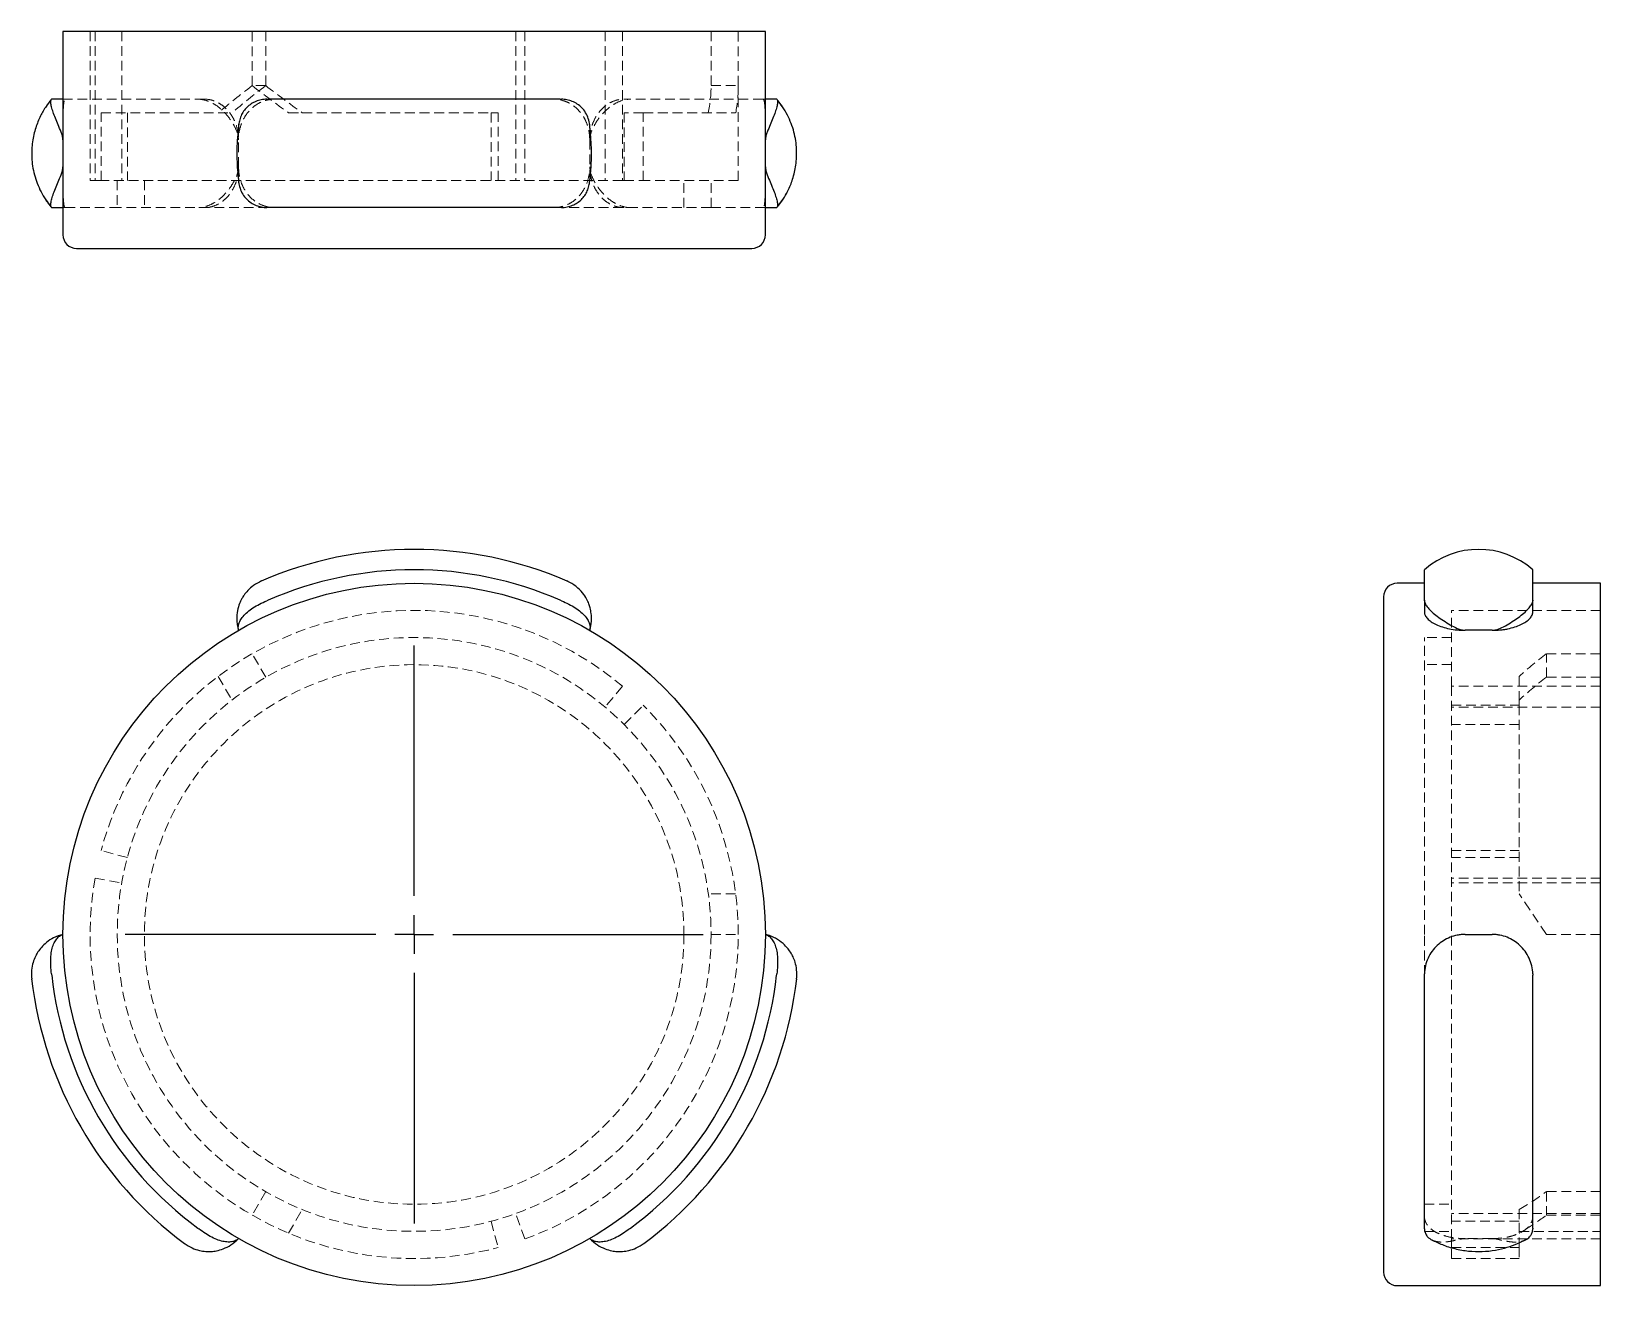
# Model space of a CAD drawing. Header units: millimetres. Extents: x 33 to 237, y 9 to 172.
import ezdxf

# ---------------------------------------------------------------- set-up
doc = ezdxf.new("R2010")
doc.units = ezdxf.units.MM
doc.linetypes.add('HIDDEN', pattern=[1.905, 1.27, -0.635])
doc.layers.add('10', color=7, linetype='Continuous')

# ---------------------------------------------------------------- blocks, each defined once
blk = doc.blocks.new('SW_CENTERMARKSYMBOL_0')
at = {"layer": '10', "color": 0}
for p, q in [((0, 5), (0, 37.54)), ((0, 0), (0, 2.5)), ((-5, 0), (-37.54, 0)), ((0, 0), (-2.5, 0)), ((0, 0), (0, -2.5)), ((0, 0), (2.5, 0)), ((5, 0), (37.54, 0)), ((0, -5), (0, -37.54))]:
    blk.add_line(p, q, dxfattribs=at)

msp = doc.modelspace()

# ---------------------------------------------------------------- linework, layer by layer
at = {"color": 7, "linetype": 'Continuous', "lineweight": 25}
for p, q in [((37.39, 172.09), (37.39, 158)), ((128.61, 172.09), (37.39, 172.09)), ((128.61, 158), (128.61, 172.09)), ((37.39, 163.28), (35.93, 163.28)), ((101.96, 163.28), (64.04, 163.28)), ((130.07, 163.28), (128.61, 163.28)), ((37.39, 158), (37.39, 154.48)), ((128.61, 154.48), (128.61, 158)), ((37.39, 154.48), (37.39, 145.67)), ((128.61, 145.67), (128.61, 154.48)), ((35.93, 149.2), (37.39, 149.2)), ((101.96, 149.2), (64.04, 149.2)), ((128.61, 149.2), (130.07, 149.2)), ((39.15, 143.91), (126.85, 143.91)), ((214.2, 98.21), (214.2, 102.17)), ((228.28, 98.21), (228.28, 102.17)), ((214.2, 100.41), (210.67, 100.41)), ((237.09, 100.41), (228.28, 100.41)), ((237.09, 54.8), (237.09, 100.41)), ((208.91, 98.65), (208.91, 10.95)), ((214.2, 98.21), (214.2, 96.67)), ((228.28, 96.67), (228.28, 98.21)), ((223, 94.3), (219.48, 94.3)), ((219.48, 54.8), (223, 54.8)), ((237.09, 9.19), (237.09, 54.8)), ((214.2, 16.67), (214.2, 49.52)), ((228.28, 16.67), (228.28, 49.52)), ((210.67, 9.19), (237.09, 9.19))]:
    msp.add_line(p, q, dxfattribs=at)
at = {"color": 7, "linetype": 'HIDDEN', "lineweight": 18}
for p, q in [((40.91, 172.09), (40.91, 152.72)), ((41.55, 172.09), (41.55, 152.72)), ((45.02, 172.09), (45.02, 152.72)), ((61.96, 165.04), (61.96, 172.09)), ((63.72, 172.09), (63.72, 165.04)), ((96.19, 172.09), (96.19, 152.72)), ((97.39, 172.09), (97.39, 152.72)), ((107.79, 172.09), (107.79, 152.72)), ((110.05, 172.09), (110.05, 152.72)), ((121.56, 172.09), (121.56, 165.04)), ((125.08, 165.04), (125.08, 172.09)), ((37.7, 163.28), (37.39, 163.28)), ((55.77, 163.28), (37.7, 163.28)), ((63.72, 165.04), (61.96, 165.04)), ((128.3, 163.28), (110.22, 163.28)), ((121.56, 165.04), (125.08, 165.04)), ((125.08, 152.72), (125.08, 165.04)), ((128.61, 163.28), (128.3, 163.28)), ((42.35, 161.52), (57.55, 161.52)), ((42.35, 152.72), (42.35, 161.52)), ((45.75, 161.52), (45.75, 152.72)), ((57.55, 161.52), (59.32, 161.52)), ((66.7, 161.52), (68.47, 161.52)), ((68.47, 161.52), (92.98, 161.52)), ((92.98, 161.52), (92.98, 152.72)), ((93.89, 161.52), (92.98, 161.52)), ((93.89, 152.72), (93.89, 161.52)), ((110.27, 161.52), (110.27, 152.72)), ((112.76, 161.52), (110.27, 161.52)), ((112.76, 161.52), (124.75, 161.52)), ((112.76, 152.72), (112.76, 161.52)), ((60.2, 154.48), (60.2, 158)), ((105.8, 158), (105.8, 154.48)), ((41.55, 152.72), (40.91, 152.72)), ((41.55, 152.72), (42.35, 152.72)), ((110.05, 152.72), (42.35, 152.72)), ((44.44, 152.72), (44.44, 149.2)), ((47.96, 152.72), (47.96, 149.2)), ((110.27, 152.72), (110.05, 152.72)), ((110.27, 152.72), (112.76, 152.72)), ((125.08, 152.72), (112.76, 152.72)), ((118.04, 149.2), (118.04, 152.72)), ((121.56, 149.2), (121.56, 152.72)), ((37.39, 149.2), (37.7, 149.2)), ((37.7, 149.2), (44.44, 149.2)), ((64.04, 149.2), (44.44, 149.2)), ((121.56, 149.2), (101.98, 149.2)), ((121.56, 149.2), (128.3, 149.2)), ((128.3, 149.2), (128.61, 149.2)), ((217.72, 87.04), (217.72, 96.88)), ((237.09, 96.88), (217.72, 96.88)), ((214.2, 54.8), (214.2, 93.36)), ((217.72, 93.36), (214.2, 93.36)), ((63.72, 88.2), (61.96, 91.25)), ((217.72, 89.84), (214.2, 89.84)), ((230.04, 91.25), (237.09, 91.25)), ((230.04, 88.2), (230.04, 91.25)), ((57.55, 88.32), (59.32, 85.24)), ((226.52, 88.32), (226.52, 85.24)), ((237.09, 88.2), (230.04, 88.2)), ((110.05, 87.04), (107.79, 84.34)), ((237.09, 87.04), (217.72, 87.04)), ((217.72, 87.04), (217.72, 84.56)), ((110.27, 82.07), (112.76, 84.56)), ((217.72, 15.25), (217.72, 84.56)), ((217.72, 84.56), (226.52, 84.56)), ((237.09, 84.34), (217.72, 84.34)), ((226.52, 85.24), (226.52, 84.56)), ((226.52, 84.56), (226.52, 60.08)), ((226.52, 82.07), (217.72, 82.07)), ((45.75, 64.78), (42.35, 65.69)), ((217.72, 65.69), (226.52, 65.69)), ((226.52, 64.78), (217.72, 64.78)), ((41.55, 62.11), (45.02, 61.5)), ((237.09, 62.11), (217.72, 62.11)), ((237.09, 61.5), (217.72, 61.5)), ((124.75, 60.08), (121.2, 60.08)), ((230.04, 54.8), (226.52, 60.08)), ((121.56, 54.8), (125.08, 54.8)), ((214.2, 49.52), (214.2, 54.8)), ((230.04, 54.8), (237.09, 54.8)), ((214.2, 49.52), (214.26, 50.24)), ((228.16, 50.61), (228.28, 49.52)), ((63.72, 21.4), (61.96, 18.35)), ((237.09, 21.4), (230.04, 21.4)), ((230.04, 21.4), (230.04, 18.35)), ((66.7, 16), (68.47, 19.08)), ((97.39, 15.25), (96.19, 18.56)), ((214.2, 19.76), (217.72, 19.76)), ((237.09, 18.56), (217.72, 18.56)), ((226.52, 19.08), (226.52, 17.55)), ((230.04, 18.35), (237.09, 18.35)), ((92.98, 17.55), (93.89, 14.15)), ((214.2, 16.24), (214.2, 16.67)), ((226.52, 17.55), (217.72, 17.55)), ((226.52, 14.15), (226.52, 17.55)), ((214.2, 16.24), (217.72, 16.24)), ((237.09, 15.25), (217.72, 15.25)), ((217.72, 15.25), (217.72, 14.15)), ((223, 15.3), (219.48, 15.3)), ((226.52, 16.24), (237.09, 16.24)), ((217.72, 12.71), (217.72, 14.15)), ((217.72, 14.15), (226.52, 14.15)), ((217.72, 12.71), (226.52, 12.71)), ((226.52, 14.15), (226.52, 12.71))]:
    msp.add_line(p, q, dxfattribs=at)
at = {"color": 7, "linetype": 'Continuous', "lineweight": 25}
msp.add_circle((83, 54.8), 45.61, dxfattribs=at)
at = {"color": 7, "linetype": 'HIDDEN', "lineweight": 18}
for radius in [38.56, 35.04]:
    msp.add_circle((83, 54.8), radius, dxfattribs=at)
at = {"color": 7, "linetype": 'Continuous', "lineweight": 25}
for centre, radius, start, end in [((39.15, 145.67), 1.76, 180, 270), ((126.85, 145.67), 1.76, 270, 0), ((83, 54.8), 50.01, 66.6113, 113.388), ((221.24, 94.1), 10.71, 48.8879, 131.1121), ((83, 54.8), 47.37, 66.4032, 113.5968), ((210.67, 98.65), 1.76, 90, 180), ((83, 54.8), 50.01, 186.6117, 233.3884), ((83, 54.8), 47.37, 186.4032, 233.5968), ((83, 54.8), 47.37, 306.4032, 353.5968), ((83, 54.8), 50.01, 306.6119, 353.3877), ((210.67, 10.95), 1.76, 180, 270)]:
    msp.add_arc(centre, radius, start, end, dxfattribs=at)
at = {"color": 7, "linetype": 'HIDDEN', "lineweight": 18}
for start, end in [(50, 165), (290, 45), (170, 285)]:
    msp.add_arc((83, 54.8), 42.09, start, end, dxfattribs=at)
for centre, major_axis, ratio, start_param, end_param in [((83, 165.04), (41.6, 26.15), 0.244573, 1.941852, 2.067707), ((83, 165.04), (38.12, 23.96), 0.244573, 1.941852, 2.07927), ((83, 165.04), (41.6, -26.15), 0.244573, 4.341333, 4.467188), ((83, 165.04), (38.12, -23.96), 0.244573, 4.341333, 4.478752), ((83, 165.04), (38.56, 0), 0.666667, 6.145767, 6.283185), ((83, 165.04), (42.09, 0), 0.666667, 6.15733, 6.283185), ((230.04, 54.8), (19.19, 40.98), 0.499384, 0.753367, 0.879222), ((230.04, 54.8), (17.59, 37.55), 0.499384, 0.753367, 0.890785), ((230.04, 54.8), (17.59, 37.55), 0.499384, 3.757541, 3.89496), ((230.04, 54.8), (19.19, 40.98), 0.499384, 3.79632, 3.89496), ((230.04, 54.8), (19.19, 40.98), 0.499384, 3.769105, 3.770909)]:
    msp.add_ellipse(centre, major_axis=major_axis, ratio=ratio, start_param=start_param, end_param=end_param, dxfattribs=at)
at = {"color": 7, "linetype": 'Continuous', "lineweight": 25}
for points, knots in [([(35.81, 163.14), (35.61, 162.88), (35.1, 162.25), (34.42, 161.06), (33.78, 159.53), (33.44, 158.04), (33.32, 156.73), (33.32, 155.67), (33.43, 154.58), (33.66, 153.46), (34.03, 152.34), (34.52, 151.24), (35.11, 150.22), (35.59, 149.62), (35.81, 149.34)], [0, 0, 0, 0, 0.0667813, 0.1631524, 0.2739231, 0.3986415, 0.4660706, 0.5365956, 0.6099745, 0.6859965, 0.7644509, 0.8449799, 0.9269767, 1, 1, 1, 1]), ([(35.83, 163.19), (35.66, 162.99), (35.44, 162.72), (35.26, 162.43), (35.21, 162.35)], [0, 0, 0, 0, 0.762466, 1, 1, 1, 1]), ([(37.39, 158), (37.39, 158.18), (37.36, 158.35), (37.27, 158.68), (37.21, 158.85), (37.03, 159.33), (36.89, 159.64), (36.63, 160.24), (36.51, 160.54), (36.29, 161.09), (36.19, 161.35), (36.03, 161.85), (35.96, 162.08), (35.85, 162.48), (35.82, 162.65), (35.79, 162.95), (35.79, 163.06), (35.82, 163.22), (35.85, 163.27), (35.9, 163.28)], [0, 0, 0, 0, 0.0625, 0.0625, 0.125, 0.125, 0.25, 0.25, 0.375, 0.375, 0.5, 0.5, 0.625, 0.625, 0.75, 0.75, 0.875, 0.875, 1, 1, 1, 1]), ([(63.87, 163.28), (63.62, 163.26), (63.13, 163.22), (62.44, 163), (61.81, 162.67), (61.27, 162.24), (60.83, 161.72), (60.5, 161.12), (60.28, 160.48), (60.22, 160.03), (60.19, 159.82)], [0, 0, 0, 0, 0.124677, 0.252923, 0.377613, 0.506005, 0.629293, 0.755812, 0.886194, 1, 1, 1, 1]), ([(105.83, 159.6), (105.83, 159.6), (105.83, 159.87), (105.73, 160.39), (105.49, 161.17), (105.07, 161.87), (104.51, 162.44), (103.89, 162.85), (103.2, 163.13), (102.61, 163.25), (102.25, 163.27), (102.13, 163.28)], [0, 0, 0, 0, 0.0007933, 0.1305587, 0.278839, 0.432486, 0.5646403, 0.7015413, 0.82095, 0.9437823, 1, 1, 1, 1]), ([(130.09, 163.28), (130.14, 163.27), (130.17, 163.22), (130.21, 163.06), (130.21, 162.95), (130.18, 162.66), (130.15, 162.49), (130.04, 162.08), (129.97, 161.85), (129.81, 161.36), (129.71, 161.09), (129.49, 160.53), (129.37, 160.24), (129.11, 159.64), (128.97, 159.33), (128.78, 158.85), (128.73, 158.69), (128.64, 158.35), (128.61, 158.18), (128.61, 158)], [0, 0, 0, 0, 0.125, 0.125, 0.25, 0.25, 0.375, 0.375, 0.5, 0.5, 0.625, 0.625, 0.75, 0.75, 0.875, 0.875, 0.9375, 0.9375, 1, 1, 1, 1]), ([(130.81, 162.31), (130.76, 162.4), (130.57, 162.7), (130.34, 162.97), (130.18, 163.17)], [0, 0, 0, 0, 0.2782, 1, 1, 1, 1]), ([(130.19, 149.34), (130.39, 149.6), (130.89, 150.22), (131.58, 151.41), (132.22, 152.94), (132.56, 154.43), (132.68, 155.74), (132.68, 156.8), (132.57, 157.9), (132.34, 159.02), (131.98, 160.14), (131.48, 161.24), (130.89, 162.26), (130.41, 162.86), (130.19, 163.14)], [0, 0, 0, 0, 0.0666939, 0.1629066, 0.2735673, 0.3982744, 0.4656532, 0.5361306, 0.609534, 0.6856255, 0.7641334, 0.844715, 0.9268078, 1, 1, 1, 1]), ([(60.22, 160.06), (60.21, 159.98), (60.17, 159.53), (60.06, 158.56), (59.98, 157.23), (59.96, 155.8), (60.02, 154.43), (60.13, 153.32), (60.19, 152.68), (60.21, 152.49)], [0, 0, 0, 0, 0.034778, 0.186495, 0.384717, 0.557941, 0.742065, 0.92258, 1, 1, 1, 1]), ([(105.78, 152.41), (105.78, 152.42), (105.8, 152.67), (105.87, 153.25), (105.96, 154.21), (106.02, 155.36), (106.04, 156.67), (105.97, 158.04), (105.87, 159.16), (105.81, 159.79), (105.79, 159.98)], [0, 0, 0, 0, 0.005411, 0.105537, 0.232639, 0.385026, 0.557772, 0.741904, 0.922524, 1, 1, 1, 1]), ([(35.9, 149.2), (35.85, 149.21), (35.82, 149.26), (35.79, 149.42), (35.79, 149.53), (35.82, 149.82), (35.85, 149.99), (35.95, 150.4), (36.02, 150.63), (36.19, 151.12), (36.29, 151.39), (36.51, 151.95), (36.63, 152.23), (36.89, 152.84), (37.03, 153.15), (37.21, 153.63), (37.27, 153.79), (37.36, 154.13), (37.39, 154.3), (37.39, 154.48)], [0, 0, 0, 0, 0.125, 0.125, 0.25, 0.25, 0.375, 0.375, 0.5, 0.5, 0.625, 0.625, 0.75, 0.75, 0.875, 0.875, 0.9375, 0.9375, 1, 1, 1, 1]), ([(60.17, 152.88), (60.17, 152.87), (60.17, 152.61), (60.26, 152.09), (60.51, 151.31), (60.93, 150.61), (61.48, 150.04), (62.11, 149.63), (62.8, 149.35), (63.39, 149.23), (63.75, 149.21), (63.87, 149.2)], [0, 0, 0, 0, 0.000745, 0.130523, 0.278817, 0.432478, 0.564641, 0.70155, 0.820966, 0.943806, 1, 1, 1, 1]), ([(128.61, 154.48), (128.61, 154.3), (128.64, 154.13), (128.73, 153.79), (128.78, 153.63), (128.97, 153.15), (129.1, 152.84), (129.36, 152.24), (129.49, 151.94), (129.71, 151.39), (129.81, 151.12), (129.97, 150.63), (130.04, 150.4), (130.14, 150), (130.18, 149.82), (130.21, 149.53), (130.21, 149.42), (130.18, 149.26), (130.14, 149.21), (130.09, 149.2)], [0, 0, 0, 0, 0.0625, 0.0625, 0.125, 0.125, 0.25, 0.25, 0.375, 0.375, 0.5, 0.5, 0.625, 0.625, 0.75, 0.75, 0.875, 0.875, 1, 1, 1, 1]), ([(102.13, 149.2), (102.38, 149.22), (102.87, 149.26), (103.56, 149.48), (104.19, 149.81), (104.73, 150.24), (105.17, 150.76), (105.5, 151.36), (105.72, 152), (105.78, 152.45), (105.8, 152.66)], [0, 0, 0, 0, 0.124687, 0.252943, 0.377643, 0.506045, 0.629351, 0.755888, 0.886285, 1, 1, 1, 1]), ([(130.17, 149.29), (130.36, 149.54), (130.81, 150.11), (131.25, 150.78), (131.44, 151.22), (131.47, 151.29)], [0, 0, 0, 0, 0.399629, 0.908239, 1, 1, 1, 1]), ([(35.18, 150.17), (35.24, 150.08), (35.43, 149.77), (35.66, 149.5), (35.82, 149.31)], [0, 0, 0, 0, 0.310917, 1, 1, 1, 1]), ([(63.19, 100.71), (62.83, 100.53), (62.16, 100.2), (61.43, 99.53), (60.94, 98.94), (60.59, 98.38), (60.28, 97.71), (60.02, 96.8), (59.94, 95.87), (60.01, 95), (60.13, 94.54), (60.2, 94.3)], [0, 0, 0, 0, 0.1576969, 0.2850143, 0.3816325, 0.4522107, 0.5423647, 0.6637395, 0.8162349, 0.9042168, 1, 1, 1, 1]), ([(105.8, 94.3), (105.9, 94.69), (106.07, 95.41), (106.02, 96.41), (105.88, 97.15), (105.68, 97.79), (105.37, 98.45), (104.85, 99.24), (104.18, 99.9), (103.46, 100.4), (103.03, 100.61), (102.81, 100.71)], [0, 0, 0, 0, 0.157539, 0.284663, 0.381228, 0.451827, 0.542028, 0.663357, 0.816009, 0.904156, 1, 1, 1, 1]), ([(60.2, 94.3), (60.2, 94.3), (60.19, 94.33), (60.17, 94.42), (60.16, 94.48), (60.15, 94.69), (60.16, 94.85), (60.24, 95.19), (60.31, 95.38), (60.5, 95.74), (60.62, 95.93), (60.94, 96.3), (61.13, 96.49), (61.56, 96.86), (61.8, 97.04), (62.33, 97.38), (62.62, 97.55), (63.22, 97.86), (63.54, 98), (63.87, 98.13)], [0, 0, 0, 0, 0.0625, 0.0625, 0.125, 0.125, 0.25, 0.25, 0.375, 0.375, 0.5, 0.5, 0.625, 0.625, 0.75, 0.75, 0.875, 0.875, 1, 1, 1, 1]), ([(102.13, 98.13), (102.46, 98), (102.77, 97.86), (103.37, 97.55), (103.66, 97.38), (104.19, 97.04), (104.43, 96.86), (104.87, 96.49), (105.06, 96.31), (105.37, 95.93), (105.5, 95.74), (105.69, 95.38), (105.76, 95.2), (105.84, 94.85), (105.85, 94.69), (105.83, 94.48), (105.83, 94.42), (105.81, 94.33), (105.8, 94.3), (105.8, 94.3)], [0, 0, 0, 0, 0.125, 0.125, 0.25, 0.25, 0.375, 0.375, 0.5, 0.5, 0.625, 0.625, 0.75, 0.75, 0.875, 0.875, 0.9375, 0.9375, 1, 1, 1, 1]), ([(214.2, 98.13), (214.21, 98), (214.26, 97.86), (214.42, 97.55), (214.53, 97.38), (214.82, 97.04), (214.99, 96.86), (215.4, 96.49), (215.63, 96.31), (216.12, 95.93), (216.39, 95.74), (216.95, 95.38), (217.24, 95.2), (217.84, 94.85), (218.15, 94.69), (218.63, 94.48), (218.79, 94.42), (219.13, 94.33), (219.3, 94.3), (219.48, 94.3)], [0, 0, 0, 0, 0.125, 0.125, 0.25, 0.25, 0.375, 0.375, 0.5, 0.5, 0.625, 0.625, 0.75, 0.75, 0.875, 0.875, 0.9375, 0.9375, 1, 1, 1, 1]), ([(223, 94.3), (223.18, 94.3), (223.35, 94.33), (223.68, 94.42), (223.85, 94.48), (224.33, 94.69), (224.64, 94.85), (225.24, 95.19), (225.54, 95.38), (226.09, 95.74), (226.35, 95.93), (226.85, 96.3), (227.08, 96.49), (227.48, 96.86), (227.65, 97.04), (227.95, 97.38), (228.06, 97.55), (228.22, 97.86), (228.27, 98), (228.28, 98.13)], [0, 0, 0, 0, 0.0625, 0.0625, 0.125, 0.125, 0.25, 0.25, 0.375, 0.375, 0.5, 0.5, 0.625, 0.625, 0.75, 0.75, 0.875, 0.875, 1, 1, 1, 1]), ([(214.2, 96.67), (214.2, 96.53), (214.23, 96.39), (214.33, 96.18), (214.37, 96.11), (214.47, 95.97), (214.53, 95.9), (214.73, 95.69), (214.89, 95.55), (215.27, 95.29), (215.49, 95.16), (215.98, 94.93), (216.25, 94.83), (216.82, 94.64), (217.13, 94.56), (217.77, 94.43), (218.1, 94.38), (218.78, 94.31), (219.13, 94.3), (219.48, 94.3)], [0, 0, 0, 0, 0.125, 0.125, 0.1875, 0.1875, 0.25, 0.25, 0.375, 0.375, 0.5, 0.5, 0.625, 0.625, 0.75, 0.75, 0.875, 0.875, 1, 1, 1, 1]), ([(223, 94.3), (223.35, 94.3), (223.69, 94.31), (224.2, 94.36), (224.37, 94.38), (224.7, 94.43), (224.86, 94.46), (225.34, 94.56), (225.65, 94.64), (226.22, 94.83), (226.49, 94.93), (226.98, 95.16), (227.2, 95.29), (227.59, 95.55), (227.75, 95.69), (228.01, 95.97), (228.11, 96.11), (228.25, 96.39), (228.28, 96.53), (228.28, 96.67)], [0, 0, 0, 0, 0.125, 0.125, 0.1875, 0.1875, 0.25, 0.25, 0.375, 0.375, 0.5, 0.5, 0.625, 0.625, 0.75, 0.75, 0.875, 0.875, 1, 1, 1, 1]), ([(37.39, 54.8), (36.98, 54.67), (36.21, 54.44), (35.28, 53.81), (34.61, 53.17), (34.14, 52.55), (33.77, 51.9), (33.47, 51.12), (33.27, 50.12), (33.31, 49.39), (33.33, 49)], [0, 0, 0, 0, 0.1670256, 0.310073, 0.4289452, 0.5235113, 0.6095406, 0.7173029, 0.8475587, 1, 1, 1, 1]), ([(35.9, 49.7), (35.85, 50.05), (35.82, 50.39), (35.79, 51.06), (35.79, 51.4), (35.82, 52.03), (35.85, 52.33), (35.95, 52.89), (36.02, 53.15), (36.19, 53.61), (36.29, 53.81), (36.51, 54.16), (36.63, 54.31), (36.89, 54.55), (37.03, 54.64), (37.21, 54.73), (37.27, 54.76), (37.36, 54.79), (37.39, 54.8), (37.39, 54.8)], [0, 0, 0, 0, 0.125, 0.125, 0.25, 0.25, 0.375, 0.375, 0.5, 0.5, 0.625, 0.625, 0.75, 0.75, 0.875, 0.875, 0.9375, 0.9375, 1, 1, 1, 1]), ([(132.67, 48.99), (132.69, 49.4), (132.73, 50.14), (132.52, 51.12), (132.25, 51.83), (131.94, 52.42), (131.52, 53.02), (130.87, 53.7), (130.09, 54.24), (129.3, 54.61), (128.85, 54.73), (128.61, 54.8)], [0, 0, 0, 0, 0.157699, 0.285017, 0.381634, 0.452211, 0.542363, 0.663737, 0.816233, 0.904216, 1, 1, 1, 1]), ([(128.61, 54.8), (128.61, 54.8), (128.64, 54.79), (128.73, 54.76), (128.78, 54.73), (128.97, 54.64), (129.1, 54.55), (129.36, 54.31), (129.49, 54.16), (129.71, 53.81), (129.81, 53.61), (129.97, 53.15), (130.04, 52.89), (130.14, 52.34), (130.18, 52.04), (130.21, 51.4), (130.21, 51.07), (130.18, 50.4), (130.14, 50.05), (130.09, 49.7)], [0, 0, 0, 0, 0.0625, 0.0625, 0.125, 0.125, 0.25, 0.25, 0.375, 0.375, 0.5, 0.5, 0.625, 0.625, 0.75, 0.75, 0.875, 0.875, 1, 1, 1, 1]), ([(219.48, 54.8), (219.3, 54.8), (219.13, 54.79), (218.79, 54.76), (218.63, 54.73), (218.15, 54.64), (217.84, 54.55), (217.24, 54.31), (216.94, 54.16), (216.39, 53.81), (216.12, 53.61), (215.63, 53.15), (215.4, 52.89), (215, 52.34), (214.82, 52.04), (214.53, 51.4), (214.42, 51.07), (214.26, 50.4), (214.21, 50.05), (214.2, 49.7)], [0, 0, 0, 0, 0.0625, 0.0625, 0.125, 0.125, 0.25, 0.25, 0.375, 0.375, 0.5, 0.5, 0.625, 0.625, 0.75, 0.75, 0.875, 0.875, 1, 1, 1, 1]), ([(228.28, 49.7), (228.27, 50.05), (228.22, 50.39), (228.06, 51.06), (227.95, 51.4), (227.66, 52.03), (227.49, 52.33), (227.08, 52.89), (226.85, 53.15), (226.36, 53.61), (226.09, 53.81), (225.53, 54.16), (225.24, 54.31), (224.64, 54.55), (224.33, 54.64), (223.85, 54.73), (223.69, 54.76), (223.35, 54.79), (223.18, 54.8), (223, 54.8)], [0, 0, 0, 0, 0.125, 0.125, 0.25, 0.25, 0.375, 0.375, 0.5, 0.5, 0.625, 0.625, 0.75, 0.75, 0.875, 0.875, 0.9375, 0.9375, 1, 1, 1, 1]), ([(60.2, 15.3), (60.2, 15.3), (60.17, 15.28), (60.1, 15.22), (60.05, 15.18), (59.88, 15.07), (59.73, 14.99), (59.39, 14.89), (59.2, 14.86), (58.79, 14.84), (58.57, 14.86), (58.09, 14.94), (57.83, 15.01), (57.29, 15.2), (57.02, 15.32), (56.45, 15.61), (56.17, 15.78), (55.6, 16.14), (55.31, 16.35), (55.04, 16.56)], [0, 0, 0, 0, 0.0625, 0.0625, 0.125, 0.125, 0.25, 0.25, 0.375, 0.375, 0.5, 0.5, 0.625, 0.625, 0.75, 0.75, 0.875, 0.875, 1, 1, 1, 1]), ([(110.96, 16.56), (110.69, 16.35), (110.4, 16.15), (109.84, 15.78), (109.55, 15.61), (108.99, 15.33), (108.71, 15.2), (108.17, 15.01), (107.92, 14.94), (107.44, 14.86), (107.21, 14.84), (106.79, 14.86), (106.61, 14.89), (106.27, 14.99), (106.12, 15.07), (105.95, 15.18), (105.9, 15.22), (105.83, 15.28), (105.8, 15.3), (105.8, 15.3)], [0, 0, 0, 0, 0.125, 0.125, 0.25, 0.25, 0.375, 0.375, 0.5, 0.5, 0.625, 0.625, 0.75, 0.75, 0.875, 0.875, 0.9375, 0.9375, 1, 1, 1, 1]), ([(214.2, 16.56), (214.22, 16.4), (214.26, 16.08), (214.48, 15.67), (214.77, 15.35), (215.03, 15.21), (215.14, 15.15)], [0, 0, 0, 0, 0.2646406, 0.5368564, 0.8015241, 1, 1, 1, 1]), ([(227.33, 15.14), (227.36, 15.15), (227.57, 15.24), (227.85, 15.49), (228.13, 15.88), (228.25, 16.25), (228.27, 16.49), (228.28, 16.56)], [0, 0, 0, 0, 0.046816, 0.346527, 0.607797, 0.876561, 1, 1, 1, 1]), ([(53.14, 14.69), (53.47, 14.47), (54.08, 14.07), (55.05, 13.75), (55.88, 13.62), (56.63, 13.61), (57.4, 13.71), (58.28, 13.97), (59.29, 14.46), (59.88, 15.01), (60.2, 15.3)], [0, 0, 0, 0, 0.15244, 0.282695, 0.390459, 0.47649, 0.571057, 0.68993, 0.832976, 1, 1, 1, 1]), ([(105.8, 15.3), (106.12, 15.01), (106.71, 14.46), (107.72, 13.97), (108.6, 13.71), (109.37, 13.61), (110.12, 13.62), (110.95, 13.75), (111.92, 14.07), (112.53, 14.47), (112.86, 14.69)], [0, 0, 0, 0, 0.167024, 0.31007, 0.428943, 0.52351, 0.609541, 0.717305, 0.84756, 1, 1, 1, 1]), ([(215.11, 15.15), (215.58, 14.93), (216.54, 14.47), (218.17, 13.95), (219.92, 13.64), (221.69, 13.59), (223.39, 13.76), (224.93, 14.13), (226.28, 14.61), (227.05, 14.99), (227.41, 15.17)], [0, 0, 0, 0, 0.126368, 0.260367, 0.397568, 0.533841, 0.665266, 0.788246, 0.900433, 1, 1, 1, 1])]:
    msp.add_open_spline(points, degree=3, knots=knots, dxfattribs=at)
for points in [[(35.93, 163.28), (35.92, 163.28), (35.91, 163.28), (35.9, 163.28)], [(63.87, 163.28), (63.92, 163.28), (63.98, 163.28), (64.04, 163.28)], [(101.96, 163.28), (102.02, 163.28), (102.07, 163.28), (102.13, 163.28)], [(130.09, 163.28), (130.09, 163.28), (130.08, 163.28), (130.07, 163.28)], [(35.9, 149.2), (35.91, 149.2), (35.92, 149.2), (35.93, 149.2)], [(64.04, 149.2), (63.98, 149.2), (63.92, 149.2), (63.87, 149.2)], [(102.13, 149.2), (102.07, 149.2), (102.02, 149.2), (101.96, 149.2)], [(130.07, 149.2), (130.08, 149.2), (130.09, 149.2), (130.09, 149.2)], [(64.04, 98.21), (63.98, 98.18), (63.92, 98.16), (63.87, 98.13)], [(102.13, 98.13), (102.07, 98.16), (102.02, 98.18), (101.96, 98.21)], [(214.2, 98.13), (214.2, 98.16), (214.2, 98.18), (214.2, 98.21)], [(228.28, 98.21), (228.28, 98.18), (228.28, 98.16), (228.28, 98.13)], [(35.9, 49.7), (35.91, 49.64), (35.92, 49.58), (35.93, 49.52)], [(130.07, 49.52), (130.08, 49.58), (130.09, 49.64), (130.09, 49.7)], [(214.2, 49.52), (214.2, 49.58), (214.2, 49.64), (214.2, 49.7)], [(228.28, 49.7), (228.28, 49.64), (228.28, 49.58), (228.28, 49.52)], [(54.89, 16.67), (54.94, 16.64), (54.99, 16.6), (55.04, 16.56)], [(110.96, 16.56), (111.01, 16.6), (111.06, 16.64), (111.11, 16.67)], [(214.2, 16.56), (214.2, 16.6), (214.2, 16.64), (214.2, 16.67)], [(228.28, 16.67), (228.28, 16.64), (228.28, 16.6), (228.28, 16.56)]]:
    msp.add_open_spline(points, degree=3, dxfattribs=at)
at = {"color": 7, "linetype": 'HIDDEN', "lineweight": 18}
for points, knots in [([(37.39, 158), (37.39, 158.35), (37.39, 158.69), (37.39, 159.2), (37.39, 159.37), (37.39, 159.7), (37.39, 159.86), (37.39, 160.34), (37.4, 160.65), (37.4, 161.22), (37.41, 161.49), (37.43, 161.98), (37.44, 162.2), (37.47, 162.59), (37.49, 162.75), (37.53, 163.01), (37.56, 163.11), (37.62, 163.25), (37.66, 163.28), (37.7, 163.28)], [0, 0, 0, 0, 0.125, 0.125, 0.1875, 0.1875, 0.25, 0.25, 0.375, 0.375, 0.5, 0.5, 0.625, 0.625, 0.75, 0.75, 0.875, 0.875, 1, 1, 1, 1]), ([(55.04, 163.28), (55.31, 163.27), (55.59, 163.22), (56.16, 163.06), (56.45, 162.95), (57.01, 162.66), (57.29, 162.49), (57.82, 162.08), (58.08, 161.85), (58.56, 161.36), (58.79, 161.09), (59.2, 160.53), (59.39, 160.24), (59.73, 159.64), (59.88, 159.33), (60.05, 158.85), (60.1, 158.69), (60.17, 158.35), (60.2, 158.18), (60.2, 158)], [0, 0, 0, 0, 0.125, 0.125, 0.25, 0.25, 0.375, 0.375, 0.5, 0.5, 0.625, 0.625, 0.75, 0.75, 0.875, 0.875, 0.9375, 0.9375, 1, 1, 1, 1]), ([(55.77, 163.28), (56.05, 163.28), (56.33, 163.25), (56.75, 163.15), (56.88, 163.11), (57.16, 163.01), (57.29, 162.95), (57.69, 162.75), (57.94, 162.59), (58.43, 162.21), (58.66, 161.98), (59.07, 161.5), (59.26, 161.23), (59.59, 160.65), (59.73, 160.35), (59.96, 159.71), (60.05, 159.38), (60.17, 158.69), (60.2, 158.35), (60.2, 158)], [0, 0, 0, 0, 0.125, 0.125, 0.1875, 0.1875, 0.25, 0.25, 0.375, 0.375, 0.5, 0.5, 0.625, 0.625, 0.75, 0.75, 0.875, 0.875, 1, 1, 1, 1]), ([(64.92, 163.28), (64.6, 163.28), (64.29, 163.25), (63.83, 163.15), (63.68, 163.11), (63.38, 163.01), (63.23, 162.95), (62.79, 162.75), (62.52, 162.59), (62.01, 162.21), (61.77, 161.98), (61.34, 161.5), (61.14, 161.23), (60.81, 160.65), (60.66, 160.35), (60.43, 159.71), (60.34, 159.38), (60.22, 158.69), (60.2, 158.35), (60.2, 158)], [0, 0, 0, 0, 0.125, 0.125, 0.1875, 0.1875, 0.25, 0.25, 0.375, 0.375, 0.5, 0.5, 0.625, 0.625, 0.75, 0.75, 0.875, 0.875, 1, 1, 1, 1]), ([(105.8, 158), (105.8, 158.35), (105.77, 158.69), (105.69, 159.2), (105.65, 159.37), (105.56, 159.7), (105.51, 159.86), (105.34, 160.34), (105.2, 160.65), (104.86, 161.22), (104.66, 161.49), (104.23, 161.98), (104, 162.2), (103.48, 162.59), (103.21, 162.75), (102.63, 163.01), (102.33, 163.11), (101.71, 163.25), (101.39, 163.28), (101.07, 163.28)], [0, 0, 0, 0, 0.125, 0.125, 0.1875, 0.1875, 0.25, 0.25, 0.375, 0.375, 0.5, 0.5, 0.625, 0.625, 0.75, 0.75, 0.875, 0.875, 1, 1, 1, 1]), ([(105.8, 158), (105.8, 158.35), (105.83, 158.69), (105.92, 159.2), (105.96, 159.37), (106.04, 159.7), (106.09, 159.86), (106.27, 160.34), (106.41, 160.65), (106.73, 161.22), (106.92, 161.49), (107.34, 161.98), (107.56, 162.2), (108.05, 162.59), (108.31, 162.75), (108.83, 163.01), (109.11, 163.11), (109.66, 163.25), (109.94, 163.28), (110.22, 163.28)], [0, 0, 0, 0, 0.125, 0.125, 0.1875, 0.1875, 0.25, 0.25, 0.375, 0.375, 0.5, 0.5, 0.625, 0.625, 0.75, 0.75, 0.875, 0.875, 1, 1, 1, 1]), ([(105.8, 158), (105.8, 158.18), (105.83, 158.35), (105.9, 158.68), (105.95, 158.85), (106.12, 159.33), (106.27, 159.64), (106.6, 160.24), (106.79, 160.54), (107.21, 161.09), (107.43, 161.35), (107.91, 161.85), (108.17, 162.08), (108.7, 162.48), (108.98, 162.65), (109.54, 162.95), (109.83, 163.06), (110.4, 163.22), (110.68, 163.27), (110.96, 163.28)], [0, 0, 0, 0, 0.0625, 0.0625, 0.125, 0.125, 0.25, 0.25, 0.375, 0.375, 0.5, 0.5, 0.625, 0.625, 0.75, 0.75, 0.875, 0.875, 1, 1, 1, 1]), ([(128.3, 163.28), (128.34, 163.28), (128.38, 163.25), (128.42, 163.15), (128.44, 163.11), (128.47, 163.01), (128.48, 162.95), (128.51, 162.75), (128.53, 162.59), (128.56, 162.21), (128.57, 161.98), (128.59, 161.5), (128.59, 161.23), (128.6, 160.65), (128.6, 160.35), (128.61, 159.71), (128.61, 159.38), (128.61, 158.69), (128.61, 158.35), (128.61, 158)], [0, 0, 0, 0, 0.125, 0.125, 0.1875, 0.1875, 0.25, 0.25, 0.375, 0.375, 0.5, 0.5, 0.625, 0.625, 0.75, 0.75, 0.875, 0.875, 1, 1, 1, 1]), ([(60.18, 159.65), (60.17, 159.31), (60.16, 158.79), (60.19, 158.21), (60.2, 158)], [0, 0, 0, 0, 0.642145, 1, 1, 1, 1]), ([(105.8, 158), (105.81, 158.14), (105.81, 158.43), (105.84, 158.97), (105.83, 159.35), (105.83, 159.6)], [0, 0, 0, 0, 0.248814, 0.507988, 1, 1, 1, 1]), ([(37.7, 149.2), (37.66, 149.2), (37.62, 149.23), (37.57, 149.33), (37.56, 149.37), (37.53, 149.47), (37.52, 149.53), (37.49, 149.73), (37.47, 149.89), (37.44, 150.27), (37.43, 150.49), (37.41, 150.98), (37.4, 151.25), (37.4, 151.82), (37.39, 152.13), (37.39, 152.77), (37.39, 153.1), (37.39, 153.78), (37.39, 154.13), (37.39, 154.48)], [0, 0, 0, 0, 0.125, 0.125, 0.1875, 0.1875, 0.25, 0.25, 0.375, 0.375, 0.5, 0.5, 0.625, 0.625, 0.75, 0.75, 0.875, 0.875, 1, 1, 1, 1]), ([(60.2, 154.48), (60.2, 154.3), (60.17, 154.13), (60.1, 153.79), (60.05, 153.63), (59.88, 153.15), (59.73, 152.84), (59.39, 152.24), (59.2, 151.94), (58.79, 151.39), (58.57, 151.12), (58.09, 150.63), (57.83, 150.4), (57.29, 150), (57.02, 149.82), (56.45, 149.53), (56.17, 149.42), (55.6, 149.26), (55.31, 149.21), (55.04, 149.2)], [0, 0, 0, 0, 0.0625, 0.0625, 0.125, 0.125, 0.25, 0.25, 0.375, 0.375, 0.5, 0.5, 0.625, 0.625, 0.75, 0.75, 0.875, 0.875, 1, 1, 1, 1]), ([(60.2, 154.48), (60.2, 154.13), (60.17, 153.79), (60.08, 153.28), (60.04, 153.11), (59.96, 152.78), (59.9, 152.61), (59.73, 152.13), (59.59, 151.83), (59.26, 151.26), (59.07, 150.98), (58.66, 150.5), (58.43, 150.28), (57.95, 149.89), (57.69, 149.73), (57.16, 149.47), (56.89, 149.36), (56.33, 149.23), (56.05, 149.2), (55.77, 149.2)], [0, 0, 0, 0, 0.125, 0.125, 0.1875, 0.1875, 0.25, 0.25, 0.375, 0.375, 0.5, 0.5, 0.625, 0.625, 0.75, 0.75, 0.875, 0.875, 1, 1, 1, 1]), ([(60.2, 154.48), (60.19, 154.34), (60.19, 154.05), (60.15, 153.51), (60.16, 153.13), (60.17, 152.88)], [0, 0, 0, 0, 0.248766, 0.507894, 1, 1, 1, 1]), ([(60.2, 154.48), (60.2, 154.13), (60.22, 153.79), (60.31, 153.28), (60.35, 153.11), (60.44, 152.78), (60.49, 152.61), (60.66, 152.13), (60.8, 151.83), (61.14, 151.26), (61.34, 150.98), (61.77, 150.5), (62, 150.28), (62.52, 149.89), (62.79, 149.73), (63.37, 149.47), (63.67, 149.36), (64.29, 149.23), (64.6, 149.2), (64.92, 149.2)], [0, 0, 0, 0, 0.125, 0.125, 0.1875, 0.1875, 0.25, 0.25, 0.375, 0.375, 0.5, 0.5, 0.625, 0.625, 0.75, 0.75, 0.875, 0.875, 1, 1, 1, 1]), ([(101.07, 149.2), (101.39, 149.2), (101.71, 149.23), (102.17, 149.33), (102.32, 149.37), (102.62, 149.47), (102.77, 149.53), (103.2, 149.73), (103.48, 149.89), (103.99, 150.27), (104.23, 150.49), (104.66, 150.98), (104.85, 151.25), (105.19, 151.82), (105.34, 152.13), (105.57, 152.77), (105.65, 153.1), (105.77, 153.78), (105.8, 154.13), (105.8, 154.48)], [0, 0, 0, 0, 0.125, 0.125, 0.1875, 0.1875, 0.25, 0.25, 0.375, 0.375, 0.5, 0.5, 0.625, 0.625, 0.75, 0.75, 0.875, 0.875, 1, 1, 1, 1]), ([(105.82, 152.82), (105.83, 153.16), (105.83, 153.68), (105.81, 154.27), (105.8, 154.48)], [0, 0, 0, 0, 0.64381, 1, 1, 1, 1]), ([(110.22, 149.2), (109.94, 149.2), (109.67, 149.23), (109.25, 149.33), (109.12, 149.37), (108.84, 149.47), (108.71, 149.53), (108.31, 149.73), (108.05, 149.89), (107.57, 150.27), (107.34, 150.49), (106.93, 150.98), (106.74, 151.25), (106.41, 151.82), (106.27, 152.13), (106.04, 152.77), (105.95, 153.1), (105.83, 153.78), (105.8, 154.13), (105.8, 154.48)], [0, 0, 0, 0, 0.125, 0.125, 0.1875, 0.1875, 0.25, 0.25, 0.375, 0.375, 0.5, 0.5, 0.625, 0.625, 0.75, 0.75, 0.875, 0.875, 1, 1, 1, 1]), ([(110.96, 149.2), (110.69, 149.21), (110.4, 149.26), (109.84, 149.42), (109.55, 149.53), (108.99, 149.82), (108.71, 149.99), (108.17, 150.4), (107.92, 150.63), (107.44, 151.12), (107.21, 151.39), (106.79, 151.95), (106.61, 152.23), (106.27, 152.84), (106.12, 153.15), (105.95, 153.63), (105.9, 153.79), (105.83, 154.13), (105.8, 154.3), (105.8, 154.48)], [0, 0, 0, 0, 0.125, 0.125, 0.25, 0.25, 0.375, 0.375, 0.5, 0.5, 0.625, 0.625, 0.75, 0.75, 0.875, 0.875, 0.9375, 0.9375, 1, 1, 1, 1]), ([(128.61, 154.48), (128.61, 154.13), (128.61, 153.79), (128.61, 153.28), (128.61, 153.11), (128.61, 152.78), (128.61, 152.61), (128.6, 152.13), (128.6, 151.83), (128.59, 151.26), (128.59, 150.98), (128.57, 150.5), (128.56, 150.28), (128.53, 149.89), (128.51, 149.73), (128.47, 149.47), (128.44, 149.36), (128.38, 149.23), (128.34, 149.2), (128.3, 149.2)], [0, 0, 0, 0, 0.125, 0.125, 0.1875, 0.1875, 0.25, 0.25, 0.375, 0.375, 0.5, 0.5, 0.625, 0.625, 0.75, 0.75, 0.875, 0.875, 1, 1, 1, 1]), ([(214.2, 18.21), (214.2, 18), (214.23, 17.8), (214.33, 17.51), (214.37, 17.41), (214.47, 17.22), (214.53, 17.13), (214.73, 16.86), (214.89, 16.69), (215.27, 16.38), (215.49, 16.23), (215.98, 15.97), (216.25, 15.86), (216.82, 15.66), (217.13, 15.57), (217.77, 15.44), (218.1, 15.39), (218.78, 15.32), (219.13, 15.3), (219.48, 15.3)], [0, 0, 0, 0, 0.125, 0.125, 0.1875, 0.1875, 0.25, 0.25, 0.375, 0.375, 0.5, 0.5, 0.625, 0.625, 0.75, 0.75, 0.875, 0.875, 1, 1, 1, 1]), ([(223, 15.3), (223.35, 15.3), (223.69, 15.32), (224.2, 15.37), (224.37, 15.39), (224.7, 15.44), (224.86, 15.47), (225.34, 15.57), (225.65, 15.66), (226.22, 15.85), (226.49, 15.97), (226.98, 16.23), (227.2, 16.37), (227.59, 16.69), (227.75, 16.86), (228.01, 17.21), (228.11, 17.4), (228.25, 17.8), (228.28, 18), (228.28, 18.21)], [0, 0, 0, 0, 0.125, 0.125, 0.1875, 0.1875, 0.25, 0.25, 0.375, 0.375, 0.5, 0.5, 0.625, 0.625, 0.75, 0.75, 0.875, 0.875, 1, 1, 1, 1]), ([(215.14, 15.15), (215.18, 15.13), (215.36, 15.01), (215.77, 14.91), (216.36, 14.83), (217.03, 14.86), (217.86, 14.98), (218.66, 15.22), (219.27, 15.28), (219.48, 15.3)], [0, 0, 0, 0, 0.041797, 0.189505, 0.341084, 0.497244, 0.656993, 0.882164, 1, 1, 1, 1]), ([(223, 15.3), (223.14, 15.29), (223.43, 15.28), (223.97, 15.15), (224.62, 15), (225.39, 14.86), (226.16, 14.83), (226.84, 14.92), (227.18, 15.08), (227.33, 15.14)], [0, 0, 0, 0, 0.079797, 0.1629314, 0.3217017, 0.4836838, 0.6691928, 0.8614146, 1, 1, 1, 1])]:
    msp.add_open_spline(points, degree=3, knots=knots, dxfattribs=at)

# ---------------------------------------------------------------- block references
at = {"layer": '10'}
msp.add_blockref('SW_CENTERMARKSYMBOL_0', (83, 54.8), dxfattribs=at)

doc.saveas('drawing.dxf')
